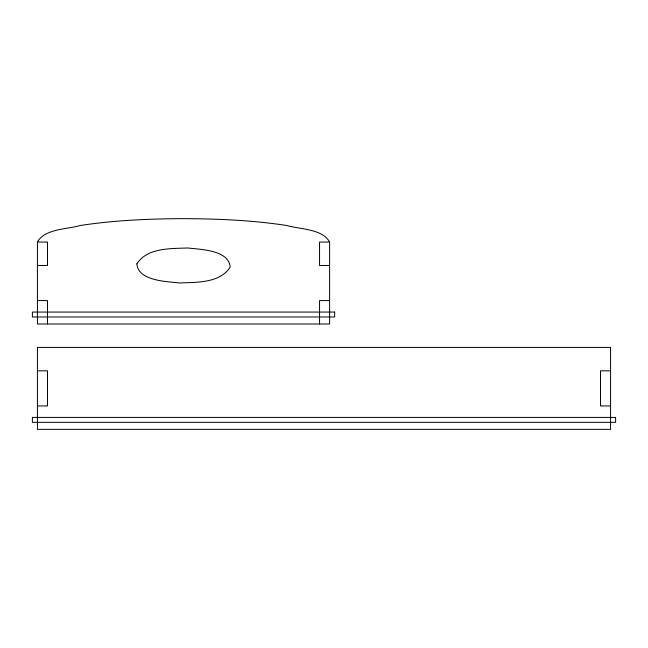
<?xml version="1.0" encoding="UTF-8"?>
<svg xmlns="http://www.w3.org/2000/svg" width="648" height="648" viewBox="0 0 648 648"><rect width="100%" height="100%" fill="white"/><g stroke="black" fill="none" stroke-linecap="round" stroke-linejoin="round"><path stroke-width="0.97" d="M37.43 242.06C44.566 228.712 67.352 229.335 80.222 225.504C114.388 220.28 149.008 218.781 183.53 218.643C218.052 218.781 252.663 220.28 286.829 225.504C299.7 229.335 322.485 228.712 329.621 242.06L329.621 324L37.43 324L37.43 242.06L47.498 242.06L47.498 265.469L37.43 265.469M329.621 242.06L319.553 242.06L319.553 265.469L329.621 265.469M37.43 300.591L47.498 300.591L47.498 324M329.621 300.591L319.553 300.591L319.553 324M37.43 370.826L47.498 370.826L47.498 405.94L37.43 405.94M610.57 370.826L600.502 370.826L600.502 405.94L610.57 405.94M136.89 263.89C138.137 280.973 166.714 281.459 179.318 282.957C196.368 282.277 220.028 283.314 230.161 267.049C228.914 249.966 200.337 249.472 187.734 247.982C170.683 248.662 147.023 247.625 136.89 263.89M334.651 312.061L32.4 312.061L32.4 316.977L334.651 316.977L334.651 312.061M610.57 347.409L37.43 347.409L37.43 429.357L610.57 429.357L610.57 347.409M615.6 417.417L32.4 417.417L32.4 422.334L615.6 422.334L615.6 417.417"/></g></svg>
